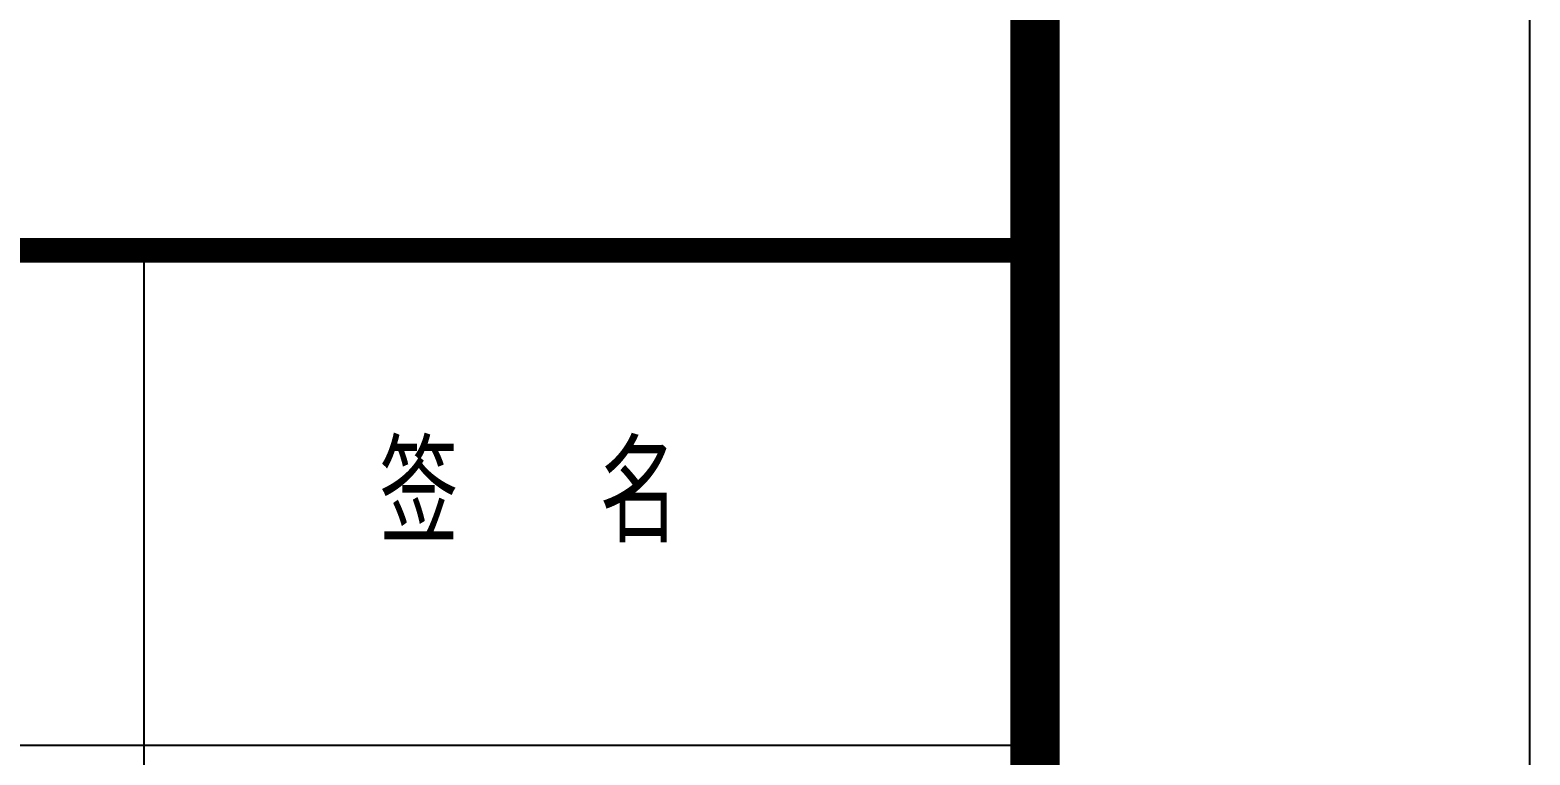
# Model space of a CAD drawing. Extents: x 1728470 to 1835391, y -157368 to 197905.
# Drawn here: x 1785044 to 1788075, y 132473 to 133938 of the extents above; entities that cross this region are included whole.
import ezdxf

# ---------------------------------------------------------------- set-up
doc = ezdxf.new("R2010")
doc.units = 0
doc.header["$LTSCALE"] = 1000
doc.header["$MEASUREMENT"] = 0
for name, color, linetype in [('PUB_TEXT', 7, 'CONTINUOUS'), ('PUB_TITLE', 4, 'CONTINUOUS'), ('TEL_TITLE', 7, 'CONTINUOUS')]:
    doc.layers.add(name, color=color, linetype=linetype)
doc.styles.add('TQ', font='txt.shx', dxfattribs={"width": 0.8, "bigfont": 'hztxt.shx'})

msp = doc.modelspace()

# ---------------------------------------------------------------- linework, layer by layer
at = {"layer": 'PUB_TITLE', "color": 4}
for p, q in [((1785274.8, 126493), (1785274.8, 133493)), ((1781574.8, 132493), (1787074.8, 132493))]:
    msp.add_line(p, q, dxfattribs=at)
at = {"layer": 'PUB_TITLE', "color": 4, "const_width": 50}
msp.add_lwpolyline([(1781574.8, 133493), (1787074.8, 133493)], dxfattribs=at)
at = {"layer": 'TEL_TITLE'}
msp.add_lwpolyline([(1728674.8, 109229), (1788074.8, 109229), (1788074.8, 151229), (1728674.8, 151229)], close=True, dxfattribs=at)
at = {"layer": 'TEL_TITLE', "const_width": 100}
msp.add_lwpolyline([(1731174.8, 110229), (1787074.8, 110229), (1787074.8, 150229), (1731174.8, 150229)], close=True, dxfattribs=at)

# ---------------------------------------------------------------- texts
at = {"layer": 'PUB_TEXT', "color": 2, "insert": (1785749.9, 133102.7), "char_height": 200, "width": 1679.83, "attachment_point": 1, "style": 'TQ'}
msp.add_mtext('签  名', dxfattribs=at)

doc.saveas('drawing.dxf')
